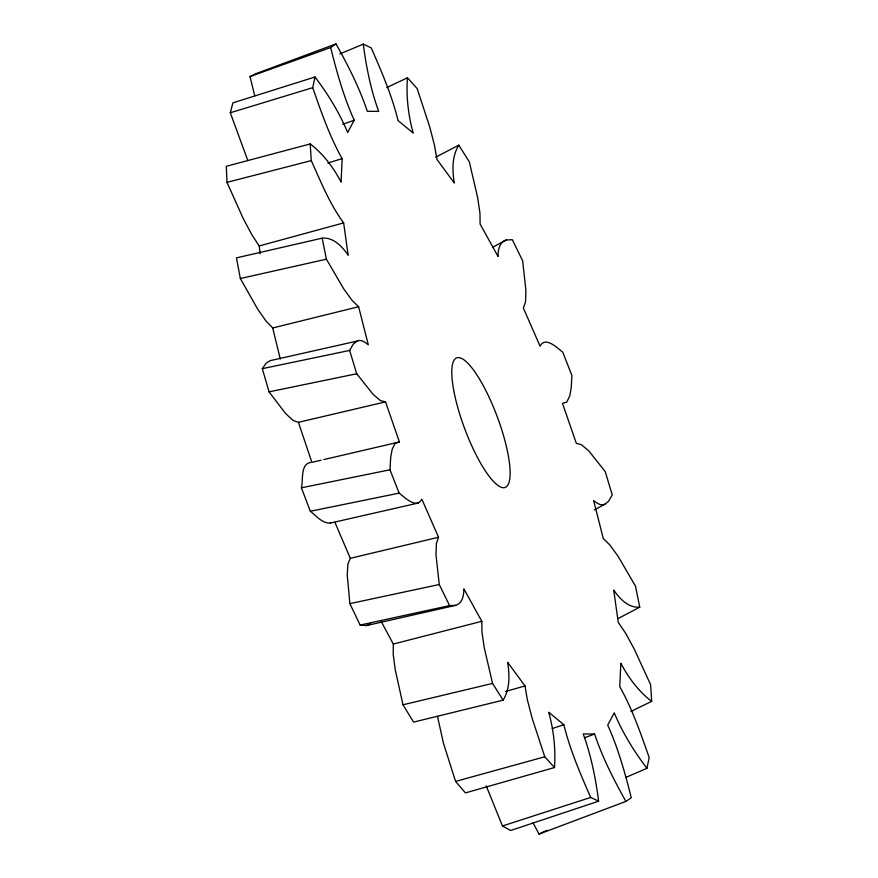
<?xml version="1.0" encoding="UTF-8"?>
<svg xmlns="http://www.w3.org/2000/svg" width="878" height="878" viewBox="0 0 878 878"><rect width="100%" height="100%" fill="white"/><g stroke="black" fill="none" stroke-linecap="round" stroke-linejoin="round"><path stroke-width="1.32" d="M381.184 621.47L393.322 644.057L393.201 654.275L395.21 669.607L403.002 704.793L413.571 722.111L503.116 700.161C510.085 688.835 509.657 674.93 507.605 662.275L524.989 685.916L527.404 699.953L532.178 718.358L544.766 756.781L554.468 767.548L465.428 792.911L455.583 781.409L443.412 743.106L437.507 716.338M386.671 87.613L407.436 77.758C406.119 96.36 408.215 115.084 413.176 133.039L398.052 120.549C391.895 95.395 381.579 71.513 371.196 47.873L363.283 44.13L339.764 53.953M554.468 767.548C555.785 748.956 553.689 730.222 548.728 712.267L563.863 724.756C570.009 749.922 580.336 773.792 590.707 797.443L598.62 801.186C595.668 778.336 591.113 755.607 583.222 733.909L594.615 734.041C602.451 757.604 613.799 779.796 625.915 801.416L631.26 797.773C625.07 773.068 618.233 748.363 607.697 725.096L614.249 712.837C622.568 732.713 633.905 751.184 646.921 768.305L625.641 777.513M247.881 160.685L230.31 112.768L232.933 102.836L314.982 77.001L312.722 87.679C321.161 111.846 329.524 136.266 342.135 158.644L341.081 182.097C333.431 167.511 323.378 154.001 310.219 143.937L226.315 166.282L226.985 182.361L243.272 218.611L251.865 234.766L259.197 245.95L260.184 253.819M503.116 700.161L492.569 683.413L484.25 647.69L481.945 631.973L481.813 621.306L463.869 588.82C463.869 595.13 462.695 603.131 455.66 605.348L449.602 605.6L439.252 584.518L436.004 555.006L436.388 543.493L438.539 537.248L421.813 499.099C416.589 509.624 404.429 497.102 399.139 493.129L389.997 469.785L390.699 457.317L392.159 449.36L395.188 443.181L399.424 441.963L385.541 401.894L380.415 400.598L373.073 394.343L356.698 373.765L349.653 350.432L353.329 344.066L357.006 341.103C361.308 339.029 365.083 342.354 368.299 344.802L358.608 306.729L352.078 300.397L343.693 288.818L326.418 259.186L322.171 238.157L236.434 257.88L240.342 278.524L257.605 308.99L266.067 321.107L272.707 327.966L280.291 359.091M418.597 502.962L330.369 523.068C322.16 523.486 316.256 515.825 310.34 511.27L301.395 487.806C303.404 480.661 300.155 463.858 310.614 462.486M646.921 768.305L649.193 757.637C640.742 733.47 632.38 709.051 619.769 686.662L620.834 663.219C628.483 677.805 638.525 691.315 651.685 701.379L630.876 711.443M334.88 522.256L350.311 558.32L347.907 564.027L347.227 575.002L349.872 603.636L360.134 625.07L366.466 625.575L455.66 605.348M594.274 509.909L604.909 504.213L608.586 501.239L612.251 494.885L605.205 471.552L588.831 450.974L581.488 444.718L576.363 443.412L562.48 403.353L566.727 402.124L569.756 395.956L571.205 387.988L571.907 375.532L562.765 352.177C557.486 348.215 545.315 335.692 540.091 346.217L523.365 308.068L525.527 301.823L525.9 290.311L522.662 260.788L512.313 239.716L506.255 239.968C499.22 242.185 498.035 250.186 498.035 256.497L480.101 224.011L479.97 213.343L477.654 197.616L469.335 161.903L458.788 145.155C451.819 156.482 452.247 170.387 454.299 183.041L436.926 159.401L434.5 145.364L429.737 126.948L417.138 88.535L407.436 77.758M363.283 44.13C366.236 66.969 370.79 89.71 378.692 111.407L367.289 111.276C359.453 87.712 348.105 65.51 336 43.9L330.644 47.544C336.845 72.248 343.671 96.953 354.207 120.22L347.655 132.479C339.336 112.603 327.999 94.133 314.982 77.001M385.541 401.894L298.421 422.318L293.12 420.452L285.613 413.56L269.063 391.851L262.303 368.672L266.286 363.031L270.183 360.649L357.006 341.103M330.369 523.068L330.951 522.75M493.085 247.025L506.255 239.968M618.189 618.507L639.744 607.159L635.485 586.131L618.222 556.498L609.826 544.92L603.307 538.587L593.616 500.515C596.82 502.962 600.596 506.288 604.909 504.213M435.729 157.184L458.788 145.155M254.752 95.779L249.989 76.584L255.652 73.763L336 43.9M533.001 822.73L539.048 834.1L543.581 831.839M366.466 625.575L370.648 623.929M544.711 831.279L547.257 830.292M625.915 801.416L539.048 834.1M584.441 737.783L594.615 734.041M249.989 76.584L330.644 47.544M342.749 124.259L354.207 120.22M598.62 801.186L510.612 830.522L502.457 825.968L486.236 785.887M552.273 728.531L563.863 724.756M590.707 797.443L502.457 825.968M327.878 163.034L342.135 158.644M230.31 112.768L312.722 87.679M505.519 691.502L524.989 685.916M544.766 756.781L455.583 781.409M259.197 245.95L343.649 222.913L348.182 255.246C342.211 246.652 333.695 237.192 322.171 238.157M226.985 182.361L311.262 160.608L310.219 143.937M393.322 644.057L481.813 621.306M272.707 327.966L358.608 306.729M438.539 537.248L350.311 558.32M492.569 683.413L403.002 704.793M321.183 460.193L311.899 462.355L298.421 422.318M323.839 459.578L399.424 441.963M240.342 278.524L326.418 259.186M449.602 605.6L360.134 625.07M439.252 584.518L349.872 603.636M262.303 368.672L349.653 350.432M269.063 391.851L356.698 373.765M399.139 493.129L310.34 511.27M301.395 487.806L389.997 469.785M639.744 607.159C628.22 608.125 619.703 598.664 613.722 590.06L618.255 622.403L625.553 633.148L634.168 648.93L650.642 684.708L651.685 701.379M343.649 222.913C329.689 203.981 320.909 181.889 311.262 160.608M453.575 389.503A69.153 17.34 69.5 0 0 503.357 487.707A69.153 17.34 69.5 0 0 485.94 390.754A69.153 17.34 69.5 0 0 453.575 389.503"/></g></svg>
